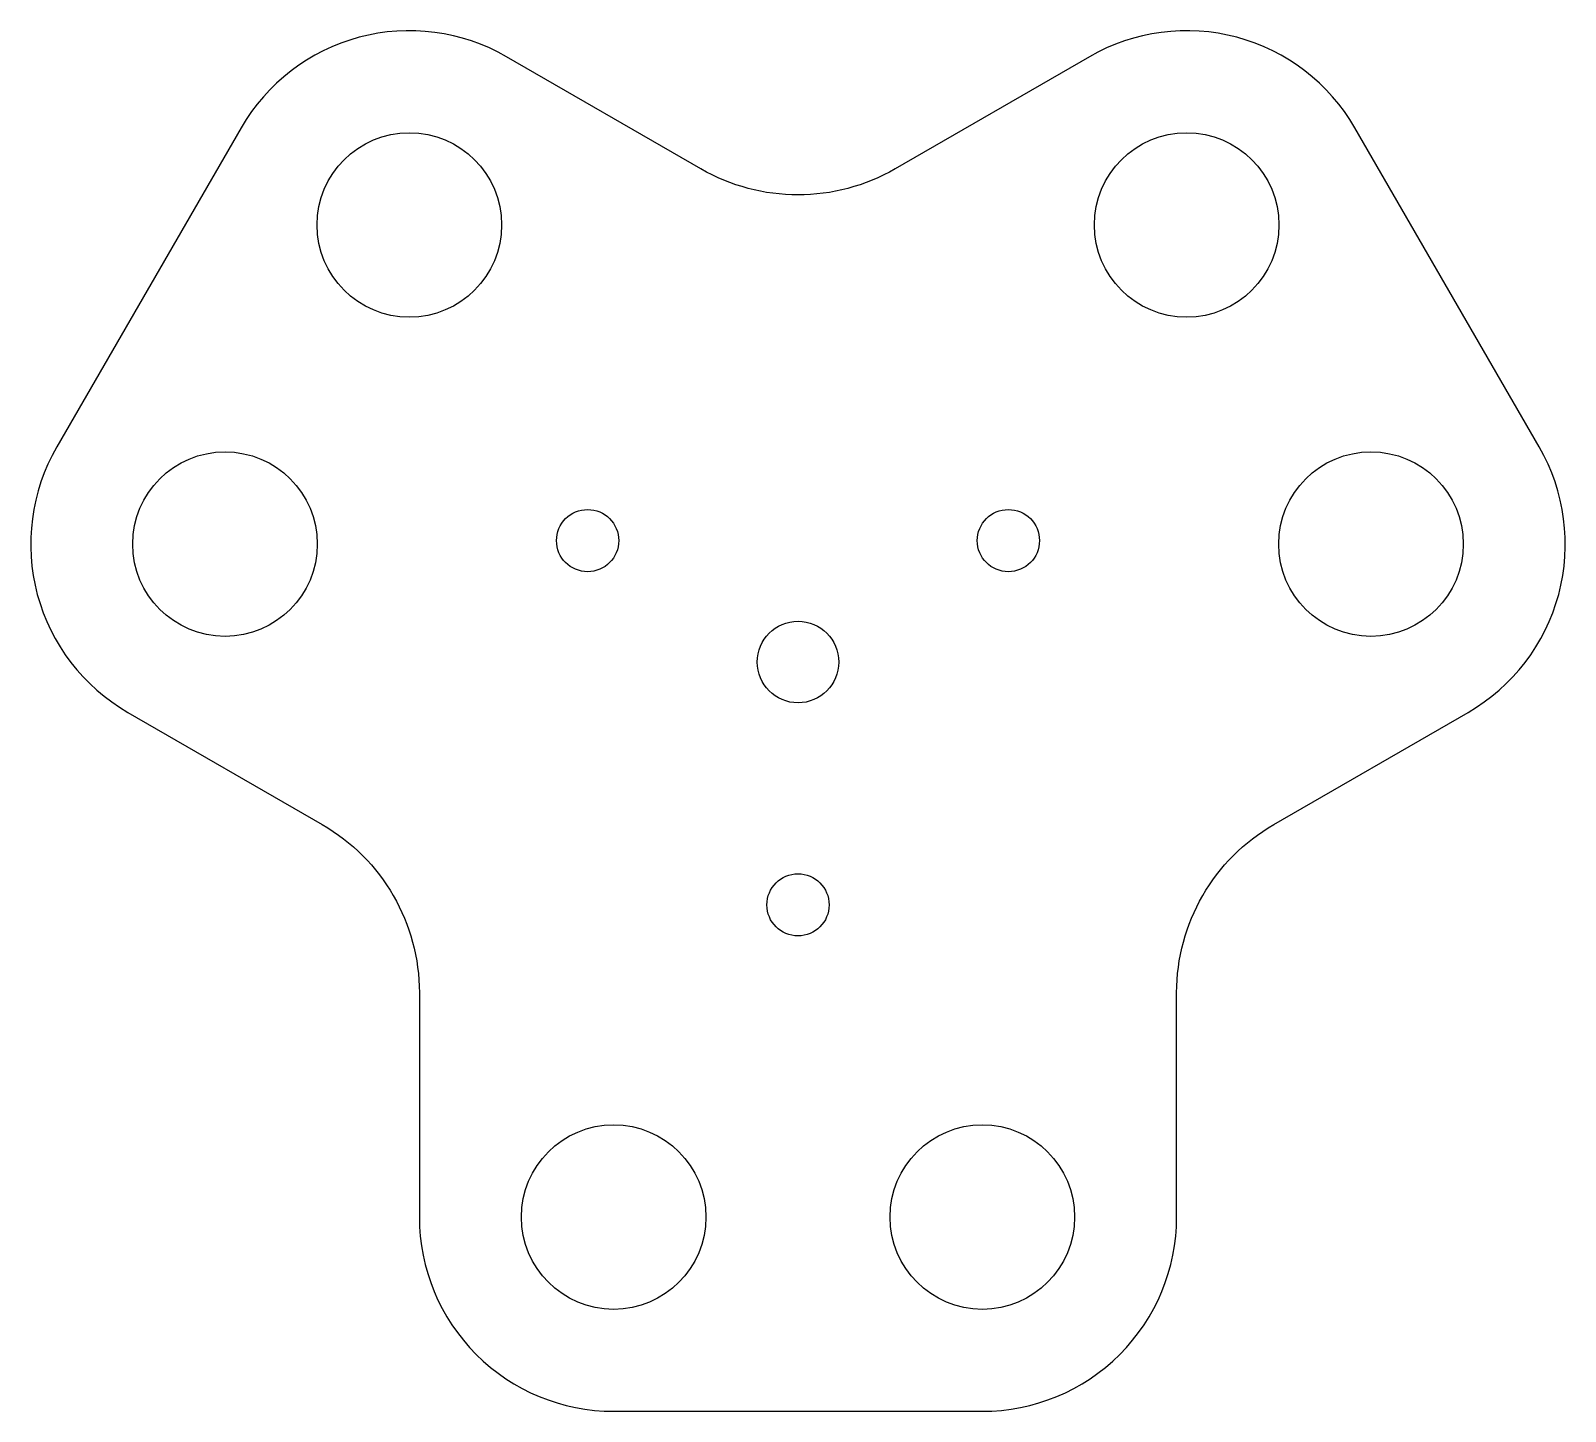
# Model space of a CAD drawing. Header units: millimetres. Extents: x -39.5 to 39.5, y -38.6 to 32.5.
import ezdxf

# ---------------------------------------------------------------- set-up
doc = ezdxf.new("R2010")
doc.units = ezdxf.units.MM

msp = doc.modelspace()

# ---------------------------------------------------------------- linework, layer by layer
msp.add_lwpolyline([(9.486, -38.571, 0.414214), (19.486, -28.571), (19.486, -17.024, -0.267949), (24.486, -8.363), (34.486, -2.59, 0.414214), (38.146, 11.071), (28.66, 27.5, 0.414214), (15, 31.16), (5, 25.387, -0.267949), (-5, 25.387), (-15, 31.16, 0.414214), (-28.66, 27.5), (-38.146, 11.071, 0.414214), (-34.486, -2.59), (-24.486, -8.363, -0.267949), (-19.486, -17.024), (-19.486, -28.571, 0.414214), (-9.486, -38.571)], format="xyb", close=True)
for centre, radius in [((-20, 22.5), 4.75), ((20, 22.5), 4.75), ((-29.486, 6.071), 4.75), ((29.486, 6.071), 4.75), ((-10.825, 6.25), 1.6), ((10.825, 6.25), 1.6), ((0, 0), 2.1), ((0, -12.5), 1.6), ((-9.486, -28.571), 4.75), ((9.486, -28.571), 4.75)]:
    msp.add_circle(centre, radius)

doc.saveas('drawing.dxf')
